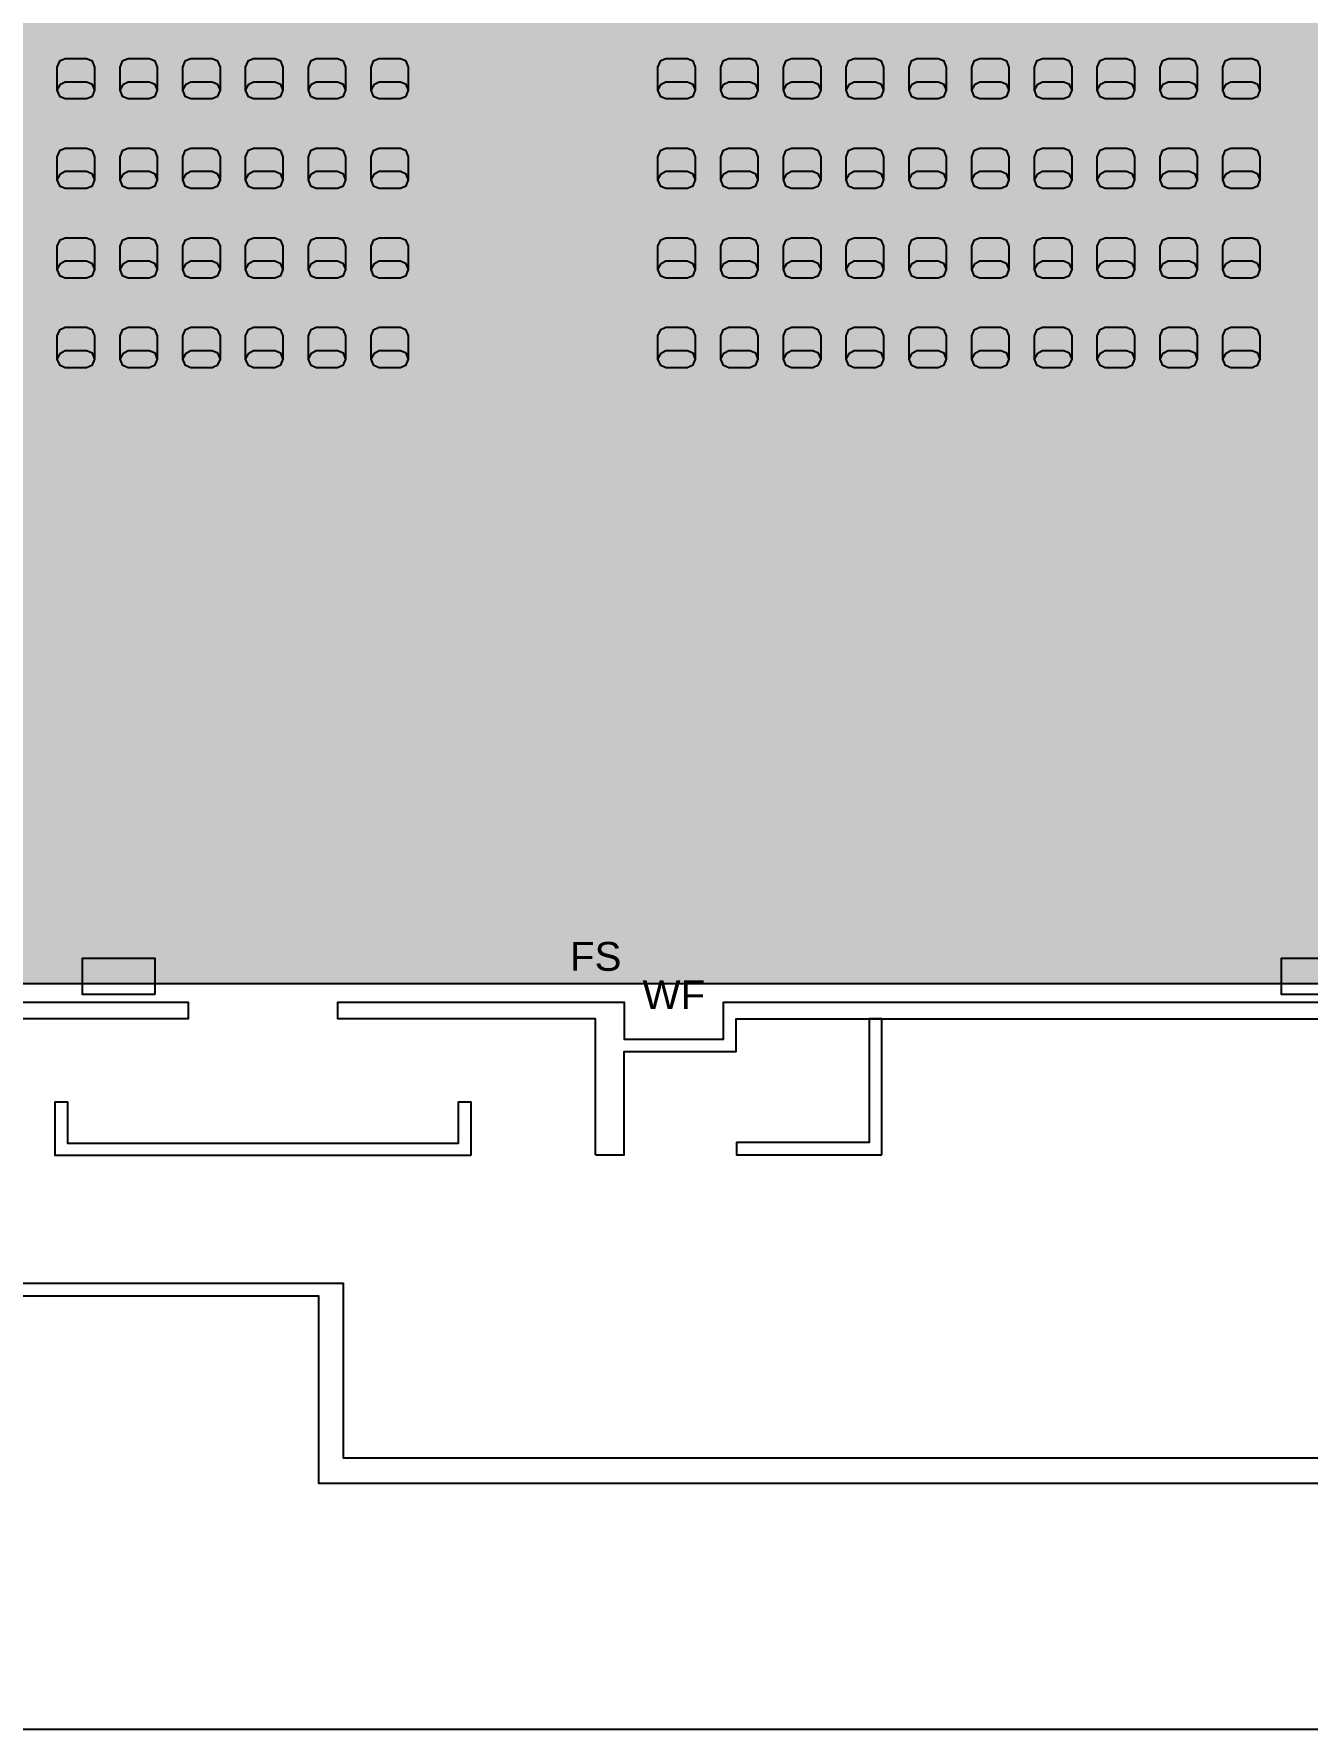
# Model space of a CAD drawing. Header units: feet. Extents: x 280 to 544, y 563 to 815.
# Drawn here: x 381.9 to 433, y 562.8 to 630.9 of the extents above; entities that cross this region are included whole.
import ezdxf
from ezdxf.enums import TextEntityAlignment as Align

# ---------------------------------------------------------------- set-up
doc = ezdxf.new("R2010")
doc.units = ezdxf.units.FT
doc.header["$MEASUREMENT"] = 0
for name, color, linetype in [('Background', 7, 'Continuous'), ('Border', 7, 'Continuous'), ('Building', 7, 'Continuous'), ('Layer 1', 7, 'Continuous')]:
    doc.layers.add(name, color=color, linetype=linetype)
doc.styles.add('Arial', font='Arial.ttf')

msp = doc.modelspace()

# ---------------------------------------------------------------- hatches: boundary and pattern name
at = {"layer": 'Background', "lineweight": 0, "true_color": 0xe6e6e6, "transparency": 33554687}
h = msp.add_hatch(color=254, dxfattribs=at)
h.dxf.hatch_style = 1
h.paths.add_polyline_path([(491.791, 760.881), (310.541, 760.881), (310.541, 592.714), (491.791, 592.714)])

# ---------------------------------------------------------------- linework, layer by layer
at = {"layer": 'Background', "color": 254, "lineweight": 0, "true_color": 0xe6e6e6, "transparency": 33554687}
msp.add_lwpolyline([(491.791, 760.881), (310.541, 760.881), (310.541, 592.714), (491.791, 592.714)], close=True, dxfattribs=at)
at = {"layer": 'Background', "color": 254, "lineweight": 25, "true_color": 0xe6e6e6}
msp.add_lwpolyline([(491.791, 760.881), (310.541, 760.881), (310.541, 592.714), (491.791, 592.714)], close=True, dxfattribs=at)
at = {"layer": 'Border', "color": 18, "lineweight": 25, "true_color": 0x000000}
msp.add_lwpolyline([(279.852, 562.758), (543.852, 562.758), (543.852, 814.758), (279.852, 814.758)], close=True, dxfattribs=at)
at = {"layer": 'Building', "color": 18, "lineweight": 25, "true_color": 0x000000}
for points in [[(386.777, 592.287), (386.777, 593.724), (383.84, 593.724), (383.84, 592.287)], [(434.94, 592.287), (434.94, 593.724), (432.003, 593.724), (432.003, 592.287)], [(415.957, 585.824), (415.957, 591.298), (415.457, 591.298), (415.457, 586.324), (410.124, 586.324), (410.124, 585.824), (415.457, 585.824)], [(399.457, 585.797), (382.754, 585.797), (382.754, 587.964), (383.254, 587.964), (383.254, 586.297), (398.957, 586.297), (398.957, 587.964), (399.457, 587.964)]]:
    msp.add_lwpolyline(points, close=True, dxfattribs=at)
for points in [[(345.754, 591.964), (388.106, 591.964), (388.106, 591.297), (347.754, 591.297), (347.754, 590.297), (347.254, 590.297), (347.254, 580.667), (307.692, 580.667), (307.692, 580.167), (393.337, 580.167), (393.337, 572.637), (505.452, 572.637), (505.452, 582.397), (504.286, 582.397), (504.286, 582.058), (499.606, 582.058), (499.606, 581.558)], [(434.457, 579.495), (438.791, 579.495), (438.791, 579.995), (433.957, 579.995), (433.957, 573.637), (394.337, 573.637), (394.337, 580.667), (377.754, 580.667), (377.754, 581.818), (375.754, 581.818), (375.754, 580.667), (347.754, 580.667), (347.754, 590.297), (345.754, 590.297), (345.754, 591.962)], [(404.457, 585.824), (404.457, 591.297), (394.106, 591.297), (394.106, 591.964), (405.606, 591.964), (405.606, 590.481), (409.606, 590.481), (409.606, 591.964), (415.957, 591.964), (433.957, 591.964), (447.457, 591.964)], [(404.457, 585.824), (405.606, 585.824), (405.606, 589.981), (410.106, 589.981), (410.106, 591.297), (447.457, 591.297), (447.457, 591.964)]]:
    msp.add_lwpolyline(points, dxfattribs=at)
at = {"layer": 'Layer 1', "color": 18, "lineweight": 25, "true_color": 0x000000}
for points in [[(384.353, 628.597), (384.353, 629.531), (384.255, 629.766), (384.019, 629.864), (383.165, 629.864), (382.929, 629.766), (382.832, 629.531), (382.832, 628.597), (382.929, 628.362), (383.165, 628.264), (384.019, 628.264), (384.255, 628.362), (384.353, 628.597), (384.255, 628.833), (384.019, 628.931), (383.165, 628.931), (382.949, 628.813), (382.832, 628.597)], [(386.873, 628.597), (386.873, 629.531), (386.776, 629.766), (386.54, 629.864), (385.686, 629.864), (385.45, 629.766), (385.353, 629.531), (385.353, 628.597), (385.45, 628.362), (385.686, 628.264), (386.54, 628.264), (386.776, 628.362), (386.873, 628.597), (386.776, 628.833), (386.54, 628.931), (385.686, 628.931), (385.47, 628.813), (385.353, 628.597)], [(389.394, 628.597), (389.394, 629.531), (389.296, 629.766), (389.061, 629.864), (388.207, 629.864), (387.971, 629.766), (387.873, 629.531), (387.873, 628.597), (387.971, 628.362), (388.207, 628.264), (389.061, 628.264), (389.296, 628.362), (389.394, 628.597), (389.296, 628.833), (389.061, 628.931), (388.207, 628.931), (387.991, 628.813), (387.873, 628.597)], [(391.915, 628.597), (391.915, 629.531), (391.817, 629.766), (391.582, 629.864), (390.727, 629.864), (390.492, 629.766), (390.394, 629.531), (390.394, 628.597), (390.492, 628.362), (390.727, 628.264), (391.582, 628.264), (391.817, 628.362), (391.915, 628.597), (391.817, 628.833), (391.582, 628.931), (390.727, 628.931), (390.512, 628.813), (390.394, 628.597)], [(394.436, 628.597), (394.436, 629.531), (394.338, 629.766), (394.102, 629.864), (393.248, 629.864), (393.012, 629.766), (392.915, 629.531), (392.915, 628.597), (393.012, 628.362), (393.248, 628.264), (394.102, 628.264), (394.338, 628.362), (394.436, 628.597), (394.338, 628.833), (394.102, 628.931), (393.248, 628.931), (393.033, 628.813), (392.915, 628.597)], [(396.957, 628.597), (396.957, 629.531), (396.859, 629.766), (396.623, 629.864), (395.769, 629.864), (395.533, 629.766), (395.436, 629.531), (395.436, 628.597), (395.533, 628.362), (395.769, 628.264), (396.623, 628.264), (396.859, 628.362), (396.957, 628.597), (396.859, 628.833), (396.623, 628.931), (395.769, 628.931), (395.553, 628.813), (395.436, 628.597)], [(408.477, 628.597), (408.477, 629.531), (408.38, 629.766), (408.144, 629.864), (407.29, 629.864), (407.054, 629.766), (406.957, 629.531), (406.957, 628.597), (407.054, 628.362), (407.29, 628.264), (408.144, 628.264), (408.38, 628.362), (408.477, 628.597), (408.38, 628.833), (408.144, 628.931), (407.29, 628.931), (407.074, 628.813), (406.957, 628.597)], [(410.998, 628.597), (410.998, 629.531), (410.901, 629.766), (410.665, 629.864), (409.811, 629.864), (409.575, 629.766), (409.477, 629.531), (409.477, 628.597), (409.575, 628.362), (409.811, 628.264), (410.665, 628.264), (410.901, 628.362), (410.998, 628.597), (410.901, 628.833), (410.665, 628.931), (409.811, 628.931), (409.595, 628.813), (409.477, 628.597)], [(413.519, 628.597), (413.519, 629.531), (413.421, 629.766), (413.186, 629.864), (412.331, 629.864), (412.096, 629.766), (411.998, 629.531), (411.998, 628.597), (412.096, 628.362), (412.331, 628.264), (413.186, 628.264), (413.421, 628.362), (413.519, 628.597), (413.421, 628.833), (413.186, 628.931), (412.331, 628.931), (412.116, 628.813), (411.998, 628.597)], [(416.04, 628.597), (416.04, 629.531), (415.942, 629.766), (415.706, 629.864), (414.852, 629.864), (414.616, 629.766), (414.519, 629.531), (414.519, 628.597), (414.616, 628.362), (414.852, 628.264), (415.706, 628.264), (415.942, 628.362), (416.04, 628.597), (415.942, 628.833), (415.706, 628.931), (414.852, 628.931), (414.637, 628.813), (414.519, 628.597)], [(418.56, 628.597), (418.56, 629.531), (418.463, 629.766), (418.227, 629.864), (417.373, 629.864), (417.137, 629.766), (417.04, 629.531), (417.04, 628.597), (417.137, 628.362), (417.373, 628.264), (418.227, 628.264), (418.463, 628.362), (418.56, 628.597), (418.463, 628.833), (418.227, 628.931), (417.373, 628.931), (417.157, 628.813), (417.04, 628.597)], [(421.081, 628.597), (421.081, 629.531), (420.984, 629.766), (420.748, 629.864), (419.894, 629.864), (419.658, 629.766), (419.56, 629.531), (419.56, 628.597), (419.658, 628.362), (419.894, 628.264), (420.748, 628.264), (420.984, 628.362), (421.081, 628.597), (420.984, 628.833), (420.748, 628.931), (419.894, 628.931), (419.678, 628.813), (419.56, 628.597)], [(423.602, 628.597), (423.602, 629.531), (423.505, 629.766), (423.269, 629.864), (422.415, 629.864), (422.179, 629.766), (422.081, 629.531), (422.081, 628.597), (422.179, 628.362), (422.415, 628.264), (423.269, 628.264), (423.505, 628.362), (423.602, 628.597), (423.505, 628.833), (423.269, 628.931), (422.415, 628.931), (422.199, 628.813), (422.081, 628.597)], [(426.123, 628.597), (426.123, 629.531), (426.025, 629.766), (425.79, 629.864), (424.935, 629.864), (424.7, 629.766), (424.602, 629.531), (424.602, 628.597), (424.7, 628.362), (424.935, 628.264), (425.79, 628.264), (426.025, 628.362), (426.123, 628.597), (426.025, 628.833), (425.79, 628.931), (424.935, 628.931), (424.72, 628.813), (424.602, 628.597)], [(428.644, 628.597), (428.644, 629.531), (428.546, 629.766), (428.31, 629.864), (427.456, 629.864), (427.221, 629.766), (427.123, 629.531), (427.123, 628.597), (427.221, 628.362), (427.456, 628.264), (428.31, 628.264), (428.546, 628.362), (428.644, 628.597), (428.546, 628.833), (428.31, 628.931), (427.456, 628.931), (427.24, 628.813), (427.123, 628.597)], [(431.164, 628.597), (431.164, 629.531), (431.067, 629.766), (430.831, 629.864), (429.977, 629.864), (429.741, 629.766), (429.644, 629.531), (429.644, 628.597), (429.741, 628.362), (429.977, 628.264), (430.831, 628.264), (431.067, 628.362), (431.164, 628.597), (431.067, 628.833), (430.831, 628.931), (429.977, 628.931), (429.761, 628.813), (429.644, 628.597)], [(384.353, 624.997), (384.353, 625.931), (384.255, 626.166), (384.019, 626.264), (383.165, 626.264), (382.929, 626.166), (382.832, 625.931), (382.832, 624.997), (382.929, 624.762), (383.165, 624.664), (384.019, 624.664), (384.255, 624.762), (384.353, 624.997), (384.255, 625.233), (384.019, 625.331), (383.165, 625.331), (382.949, 625.213), (382.832, 624.997)], [(386.873, 624.997), (386.873, 625.931), (386.776, 626.166), (386.54, 626.264), (385.686, 626.264), (385.45, 626.166), (385.353, 625.931), (385.353, 624.997), (385.45, 624.762), (385.686, 624.664), (386.54, 624.664), (386.776, 624.762), (386.873, 624.997), (386.776, 625.233), (386.54, 625.331), (385.686, 625.331), (385.47, 625.213), (385.353, 624.997)], [(389.394, 624.997), (389.394, 625.931), (389.296, 626.166), (389.061, 626.264), (388.207, 626.264), (387.971, 626.166), (387.873, 625.931), (387.873, 624.997), (387.971, 624.762), (388.207, 624.664), (389.061, 624.664), (389.296, 624.762), (389.394, 624.997), (389.296, 625.233), (389.061, 625.331), (388.207, 625.331), (387.991, 625.213), (387.873, 624.997)], [(391.915, 624.997), (391.915, 625.931), (391.817, 626.166), (391.582, 626.264), (390.727, 626.264), (390.492, 626.166), (390.394, 625.931), (390.394, 624.997), (390.492, 624.762), (390.727, 624.664), (391.582, 624.664), (391.817, 624.762), (391.915, 624.997), (391.817, 625.233), (391.582, 625.331), (390.727, 625.331), (390.512, 625.213), (390.394, 624.997)], [(394.436, 624.997), (394.436, 625.931), (394.338, 626.166), (394.102, 626.264), (393.248, 626.264), (393.012, 626.166), (392.915, 625.931), (392.915, 624.997), (393.012, 624.762), (393.248, 624.664), (394.102, 624.664), (394.338, 624.762), (394.436, 624.997), (394.338, 625.233), (394.102, 625.331), (393.248, 625.331), (393.033, 625.213), (392.915, 624.997)], [(396.957, 624.997), (396.957, 625.931), (396.859, 626.166), (396.623, 626.264), (395.769, 626.264), (395.533, 626.166), (395.436, 625.931), (395.436, 624.997), (395.533, 624.762), (395.769, 624.664), (396.623, 624.664), (396.859, 624.762), (396.957, 624.997), (396.859, 625.233), (396.623, 625.331), (395.769, 625.331), (395.553, 625.213), (395.436, 624.997)], [(408.477, 624.997), (408.477, 625.931), (408.38, 626.166), (408.144, 626.264), (407.29, 626.264), (407.054, 626.166), (406.957, 625.931), (406.957, 624.997), (407.054, 624.762), (407.29, 624.664), (408.144, 624.664), (408.38, 624.762), (408.477, 624.997), (408.38, 625.233), (408.144, 625.331), (407.29, 625.331), (407.074, 625.213), (406.957, 624.997)], [(410.998, 624.997), (410.998, 625.931), (410.901, 626.166), (410.665, 626.264), (409.811, 626.264), (409.575, 626.166), (409.477, 625.931), (409.477, 624.997), (409.575, 624.762), (409.811, 624.664), (410.665, 624.664), (410.901, 624.762), (410.998, 624.997), (410.901, 625.233), (410.665, 625.331), (409.811, 625.331), (409.595, 625.213), (409.477, 624.997)], [(413.519, 624.997), (413.519, 625.931), (413.421, 626.166), (413.186, 626.264), (412.331, 626.264), (412.096, 626.166), (411.998, 625.931), (411.998, 624.997), (412.096, 624.762), (412.331, 624.664), (413.186, 624.664), (413.421, 624.762), (413.519, 624.997), (413.421, 625.233), (413.186, 625.331), (412.331, 625.331), (412.116, 625.213), (411.998, 624.997)], [(416.04, 624.997), (416.04, 625.931), (415.942, 626.166), (415.706, 626.264), (414.852, 626.264), (414.616, 626.166), (414.519, 625.931), (414.519, 624.997), (414.616, 624.762), (414.852, 624.664), (415.706, 624.664), (415.942, 624.762), (416.04, 624.997), (415.942, 625.233), (415.706, 625.331), (414.852, 625.331), (414.637, 625.213), (414.519, 624.997)], [(418.56, 624.997), (418.56, 625.931), (418.463, 626.166), (418.227, 626.264), (417.373, 626.264), (417.137, 626.166), (417.04, 625.931), (417.04, 624.997), (417.137, 624.762), (417.373, 624.664), (418.227, 624.664), (418.463, 624.762), (418.56, 624.997), (418.463, 625.233), (418.227, 625.331), (417.373, 625.331), (417.157, 625.213), (417.04, 624.997)], [(421.081, 624.997), (421.081, 625.931), (420.984, 626.166), (420.748, 626.264), (419.894, 626.264), (419.658, 626.166), (419.56, 625.931), (419.56, 624.997), (419.658, 624.762), (419.894, 624.664), (420.748, 624.664), (420.984, 624.762), (421.081, 624.997), (420.984, 625.233), (420.748, 625.331), (419.894, 625.331), (419.678, 625.213), (419.56, 624.997)], [(423.602, 624.997), (423.602, 625.931), (423.505, 626.166), (423.269, 626.264), (422.415, 626.264), (422.179, 626.166), (422.081, 625.931), (422.081, 624.997), (422.179, 624.762), (422.415, 624.664), (423.269, 624.664), (423.505, 624.762), (423.602, 624.997), (423.505, 625.233), (423.269, 625.331), (422.415, 625.331), (422.199, 625.213), (422.081, 624.997)], [(426.123, 624.997), (426.123, 625.931), (426.025, 626.166), (425.79, 626.264), (424.935, 626.264), (424.7, 626.166), (424.602, 625.931), (424.602, 624.997), (424.7, 624.762), (424.935, 624.664), (425.79, 624.664), (426.025, 624.762), (426.123, 624.997), (426.025, 625.233), (425.79, 625.331), (424.935, 625.331), (424.72, 625.213), (424.602, 624.997)], [(428.644, 624.997), (428.644, 625.931), (428.546, 626.166), (428.31, 626.264), (427.456, 626.264), (427.221, 626.166), (427.123, 625.931), (427.123, 624.997), (427.221, 624.762), (427.456, 624.664), (428.31, 624.664), (428.546, 624.762), (428.644, 624.997), (428.546, 625.233), (428.31, 625.331), (427.456, 625.331), (427.24, 625.213), (427.123, 624.997)], [(431.164, 624.997), (431.164, 625.931), (431.067, 626.166), (430.831, 626.264), (429.977, 626.264), (429.741, 626.166), (429.644, 625.931), (429.644, 624.997), (429.741, 624.762), (429.977, 624.664), (430.831, 624.664), (431.067, 624.762), (431.164, 624.997), (431.067, 625.233), (430.831, 625.331), (429.977, 625.331), (429.761, 625.213), (429.644, 624.997)], [(384.353, 621.397), (384.353, 622.331), (384.255, 622.566), (384.019, 622.664), (383.165, 622.664), (382.929, 622.566), (382.832, 622.331), (382.832, 621.397), (382.929, 621.162), (383.165, 621.064), (384.019, 621.064), (384.255, 621.162), (384.353, 621.397), (384.255, 621.633), (384.019, 621.731), (383.165, 621.731), (382.949, 621.613), (382.832, 621.397)], [(386.873, 621.397), (386.873, 622.331), (386.776, 622.566), (386.54, 622.664), (385.686, 622.664), (385.45, 622.566), (385.353, 622.331), (385.353, 621.397), (385.45, 621.162), (385.686, 621.064), (386.54, 621.064), (386.776, 621.162), (386.873, 621.397), (386.776, 621.633), (386.54, 621.731), (385.686, 621.731), (385.47, 621.613), (385.353, 621.397)], [(389.394, 621.397), (389.394, 622.331), (389.296, 622.566), (389.061, 622.664), (388.207, 622.664), (387.971, 622.566), (387.873, 622.331), (387.873, 621.397), (387.971, 621.162), (388.207, 621.064), (389.061, 621.064), (389.296, 621.162), (389.394, 621.397), (389.296, 621.633), (389.061, 621.731), (388.207, 621.731), (387.991, 621.613), (387.873, 621.397)], [(391.915, 621.397), (391.915, 622.331), (391.817, 622.566), (391.582, 622.664), (390.727, 622.664), (390.492, 622.566), (390.394, 622.331), (390.394, 621.397), (390.492, 621.162), (390.727, 621.064), (391.582, 621.064), (391.817, 621.162), (391.915, 621.397), (391.817, 621.633), (391.582, 621.731), (390.727, 621.731), (390.512, 621.613), (390.394, 621.397)], [(394.436, 621.397), (394.436, 622.331), (394.338, 622.566), (394.102, 622.664), (393.248, 622.664), (393.012, 622.566), (392.915, 622.331), (392.915, 621.397), (393.012, 621.162), (393.248, 621.064), (394.102, 621.064), (394.338, 621.162), (394.436, 621.397), (394.338, 621.633), (394.102, 621.731), (393.248, 621.731), (393.033, 621.613), (392.915, 621.397)], [(396.957, 621.397), (396.957, 622.331), (396.859, 622.566), (396.623, 622.664), (395.769, 622.664), (395.533, 622.566), (395.436, 622.331), (395.436, 621.397), (395.533, 621.162), (395.769, 621.064), (396.623, 621.064), (396.859, 621.162), (396.957, 621.397), (396.859, 621.633), (396.623, 621.731), (395.769, 621.731), (395.553, 621.613), (395.436, 621.397)], [(408.477, 621.397), (408.477, 622.331), (408.38, 622.566), (408.144, 622.664), (407.29, 622.664), (407.054, 622.566), (406.957, 622.331), (406.957, 621.397), (407.054, 621.162), (407.29, 621.064), (408.144, 621.064), (408.38, 621.162), (408.477, 621.397), (408.38, 621.633), (408.144, 621.731), (407.29, 621.731), (407.074, 621.613), (406.957, 621.397)], [(410.998, 621.397), (410.998, 622.331), (410.901, 622.566), (410.665, 622.664), (409.811, 622.664), (409.575, 622.566), (409.477, 622.331), (409.477, 621.397), (409.575, 621.162), (409.811, 621.064), (410.665, 621.064), (410.901, 621.162), (410.998, 621.397), (410.901, 621.633), (410.665, 621.731), (409.811, 621.731), (409.595, 621.613), (409.477, 621.397)], [(413.519, 621.397), (413.519, 622.331), (413.421, 622.566), (413.186, 622.664), (412.331, 622.664), (412.096, 622.566), (411.998, 622.331), (411.998, 621.397), (412.096, 621.162), (412.331, 621.064), (413.186, 621.064), (413.421, 621.162), (413.519, 621.397), (413.421, 621.633), (413.186, 621.731), (412.331, 621.731), (412.116, 621.613), (411.998, 621.397)], [(416.04, 621.397), (416.04, 622.331), (415.942, 622.566), (415.706, 622.664), (414.852, 622.664), (414.616, 622.566), (414.519, 622.331), (414.519, 621.397), (414.616, 621.162), (414.852, 621.064), (415.706, 621.064), (415.942, 621.162), (416.04, 621.397), (415.942, 621.633), (415.706, 621.731), (414.852, 621.731), (414.637, 621.613), (414.519, 621.397)], [(418.56, 621.397), (418.56, 622.331), (418.463, 622.566), (418.227, 622.664), (417.373, 622.664), (417.137, 622.566), (417.04, 622.331), (417.04, 621.397), (417.137, 621.162), (417.373, 621.064), (418.227, 621.064), (418.463, 621.162), (418.56, 621.397), (418.463, 621.633), (418.227, 621.731), (417.373, 621.731), (417.157, 621.613), (417.04, 621.397)], [(421.081, 621.397), (421.081, 622.331), (420.984, 622.566), (420.748, 622.664), (419.894, 622.664), (419.658, 622.566), (419.56, 622.331), (419.56, 621.397), (419.658, 621.162), (419.894, 621.064), (420.748, 621.064), (420.984, 621.162), (421.081, 621.397), (420.984, 621.633), (420.748, 621.731), (419.894, 621.731), (419.678, 621.613), (419.56, 621.397)], [(423.602, 621.397), (423.602, 622.331), (423.505, 622.566), (423.269, 622.664), (422.415, 622.664), (422.179, 622.566), (422.081, 622.331), (422.081, 621.397), (422.179, 621.162), (422.415, 621.064), (423.269, 621.064), (423.505, 621.162), (423.602, 621.397), (423.505, 621.633), (423.269, 621.731), (422.415, 621.731), (422.199, 621.613), (422.081, 621.397)], [(426.123, 621.397), (426.123, 622.331), (426.025, 622.566), (425.79, 622.664), (424.935, 622.664), (424.7, 622.566), (424.602, 622.331), (424.602, 621.397), (424.7, 621.162), (424.935, 621.064), (425.79, 621.064), (426.025, 621.162), (426.123, 621.397), (426.025, 621.633), (425.79, 621.731), (424.935, 621.731), (424.72, 621.613), (424.602, 621.397)], [(428.644, 621.397), (428.644, 622.331), (428.546, 622.566), (428.31, 622.664), (427.456, 622.664), (427.221, 622.566), (427.123, 622.331), (427.123, 621.397), (427.221, 621.162), (427.456, 621.064), (428.31, 621.064), (428.546, 621.162), (428.644, 621.397), (428.546, 621.633), (428.31, 621.731), (427.456, 621.731), (427.24, 621.613), (427.123, 621.397)], [(431.164, 621.397), (431.164, 622.331), (431.067, 622.566), (430.831, 622.664), (429.977, 622.664), (429.741, 622.566), (429.644, 622.331), (429.644, 621.397), (429.741, 621.162), (429.977, 621.064), (430.831, 621.064), (431.067, 621.162), (431.164, 621.397), (431.067, 621.633), (430.831, 621.731), (429.977, 621.731), (429.761, 621.613), (429.644, 621.397)], [(384.353, 617.797), (384.353, 618.731), (384.255, 618.966), (384.019, 619.064), (383.165, 619.064), (382.929, 618.966), (382.832, 618.731), (382.832, 617.797), (382.929, 617.562), (383.165, 617.464), (384.019, 617.464), (384.255, 617.562), (384.353, 617.797), (384.255, 618.033), (384.019, 618.131), (383.165, 618.131), (382.949, 618.013), (382.832, 617.797)], [(386.873, 617.797), (386.873, 618.731), (386.776, 618.966), (386.54, 619.064), (385.686, 619.064), (385.45, 618.966), (385.353, 618.731), (385.353, 617.797), (385.45, 617.562), (385.686, 617.464), (386.54, 617.464), (386.776, 617.562), (386.873, 617.797), (386.776, 618.033), (386.54, 618.131), (385.686, 618.131), (385.47, 618.013), (385.353, 617.797)], [(389.394, 617.797), (389.394, 618.731), (389.296, 618.966), (389.061, 619.064), (388.207, 619.064), (387.971, 618.966), (387.873, 618.731), (387.873, 617.797), (387.971, 617.562), (388.207, 617.464), (389.061, 617.464), (389.296, 617.562), (389.394, 617.797), (389.296, 618.033), (389.061, 618.131), (388.207, 618.131), (387.991, 618.013), (387.873, 617.797)], [(391.915, 617.797), (391.915, 618.731), (391.817, 618.966), (391.582, 619.064), (390.727, 619.064), (390.492, 618.966), (390.394, 618.731), (390.394, 617.797), (390.492, 617.562), (390.727, 617.464), (391.582, 617.464), (391.817, 617.562), (391.915, 617.797), (391.817, 618.033), (391.582, 618.131), (390.727, 618.131), (390.512, 618.013), (390.394, 617.797)], [(394.436, 617.797), (394.436, 618.731), (394.338, 618.966), (394.102, 619.064), (393.248, 619.064), (393.012, 618.966), (392.915, 618.731), (392.915, 617.797), (393.012, 617.562), (393.248, 617.464), (394.102, 617.464), (394.338, 617.562), (394.436, 617.797), (394.338, 618.033), (394.102, 618.131), (393.248, 618.131), (393.033, 618.013), (392.915, 617.797)], [(396.957, 617.797), (396.957, 618.731), (396.859, 618.966), (396.623, 619.064), (395.769, 619.064), (395.533, 618.966), (395.436, 618.731), (395.436, 617.797), (395.533, 617.562), (395.769, 617.464), (396.623, 617.464), (396.859, 617.562), (396.957, 617.797), (396.859, 618.033), (396.623, 618.131), (395.769, 618.131), (395.553, 618.013), (395.436, 617.797)], [(408.477, 617.797), (408.477, 618.731), (408.38, 618.966), (408.144, 619.064), (407.29, 619.064), (407.054, 618.966), (406.957, 618.731), (406.957, 617.797), (407.054, 617.562), (407.29, 617.464), (408.144, 617.464), (408.38, 617.562), (408.477, 617.797), (408.38, 618.033), (408.144, 618.131), (407.29, 618.131), (407.074, 618.013), (406.957, 617.797)], [(410.998, 617.797), (410.998, 618.731), (410.901, 618.966), (410.665, 619.064), (409.811, 619.064), (409.575, 618.966), (409.477, 618.731), (409.477, 617.797), (409.575, 617.562), (409.811, 617.464), (410.665, 617.464), (410.901, 617.562), (410.998, 617.797), (410.901, 618.033), (410.665, 618.131), (409.811, 618.131), (409.595, 618.013), (409.477, 617.797)], [(413.519, 617.797), (413.519, 618.731), (413.421, 618.966), (413.186, 619.064), (412.331, 619.064), (412.096, 618.966), (411.998, 618.731), (411.998, 617.797), (412.096, 617.562), (412.331, 617.464), (413.186, 617.464), (413.421, 617.562), (413.519, 617.797), (413.421, 618.033), (413.186, 618.131), (412.331, 618.131), (412.116, 618.013), (411.998, 617.797)], [(416.04, 617.797), (416.04, 618.731), (415.942, 618.966), (415.706, 619.064), (414.852, 619.064), (414.616, 618.966), (414.519, 618.731), (414.519, 617.797), (414.616, 617.562), (414.852, 617.464), (415.706, 617.464), (415.942, 617.562), (416.04, 617.797), (415.942, 618.033), (415.706, 618.131), (414.852, 618.131), (414.637, 618.013), (414.519, 617.797)], [(418.56, 617.797), (418.56, 618.731), (418.463, 618.966), (418.227, 619.064), (417.373, 619.064), (417.137, 618.966), (417.04, 618.731), (417.04, 617.797), (417.137, 617.562), (417.373, 617.464), (418.227, 617.464), (418.463, 617.562), (418.56, 617.797), (418.463, 618.033), (418.227, 618.131), (417.373, 618.131), (417.157, 618.013), (417.04, 617.797)], [(421.081, 617.797), (421.081, 618.731), (420.984, 618.966), (420.748, 619.064), (419.894, 619.064), (419.658, 618.966), (419.56, 618.731), (419.56, 617.797), (419.658, 617.562), (419.894, 617.464), (420.748, 617.464), (420.984, 617.562), (421.081, 617.797), (420.984, 618.033), (420.748, 618.131), (419.894, 618.131), (419.678, 618.013), (419.56, 617.797)], [(423.602, 617.797), (423.602, 618.731), (423.505, 618.966), (423.269, 619.064), (422.415, 619.064), (422.179, 618.966), (422.081, 618.731), (422.081, 617.797), (422.179, 617.562), (422.415, 617.464), (423.269, 617.464), (423.505, 617.562), (423.602, 617.797), (423.505, 618.033), (423.269, 618.131), (422.415, 618.131), (422.199, 618.013), (422.081, 617.797)], [(426.123, 617.797), (426.123, 618.731), (426.025, 618.966), (425.79, 619.064), (424.935, 619.064), (424.7, 618.966), (424.602, 618.731), (424.602, 617.797), (424.7, 617.562), (424.935, 617.464), (425.79, 617.464), (426.025, 617.562), (426.123, 617.797), (426.025, 618.033), (425.79, 618.131), (424.935, 618.131), (424.72, 618.013), (424.602, 617.797)], [(428.644, 617.797), (428.644, 618.731), (428.546, 618.966), (428.31, 619.064), (427.456, 619.064), (427.221, 618.966), (427.123, 618.731), (427.123, 617.797), (427.221, 617.562), (427.456, 617.464), (428.31, 617.464), (428.546, 617.562), (428.644, 617.797), (428.546, 618.033), (428.31, 618.131), (427.456, 618.131), (427.24, 618.013), (427.123, 617.797)], [(431.164, 617.797), (431.164, 618.731), (431.067, 618.966), (430.831, 619.064), (429.977, 619.064), (429.741, 618.966), (429.644, 618.731), (429.644, 617.797), (429.741, 617.562), (429.977, 617.464), (430.831, 617.464), (431.067, 617.562), (431.164, 617.797), (431.067, 618.033), (430.831, 618.131), (429.977, 618.131), (429.761, 618.013), (429.644, 617.797)]]:
    msp.add_lwpolyline(points, dxfattribs=at)

# ---------------------------------------------------------------- texts
at = {"layer": 'Building', "color": 18, "true_color": 0x000000, "style": 'Arial'}
for s, p in [('FS', (403.434, 594.383)), ('WF', (406.347, 592.844))]:
    msp.add_text(s, height=1.1602, dxfattribs=at).set_placement(p, align=Align.TOP_LEFT)

doc.saveas('drawing.dxf')
